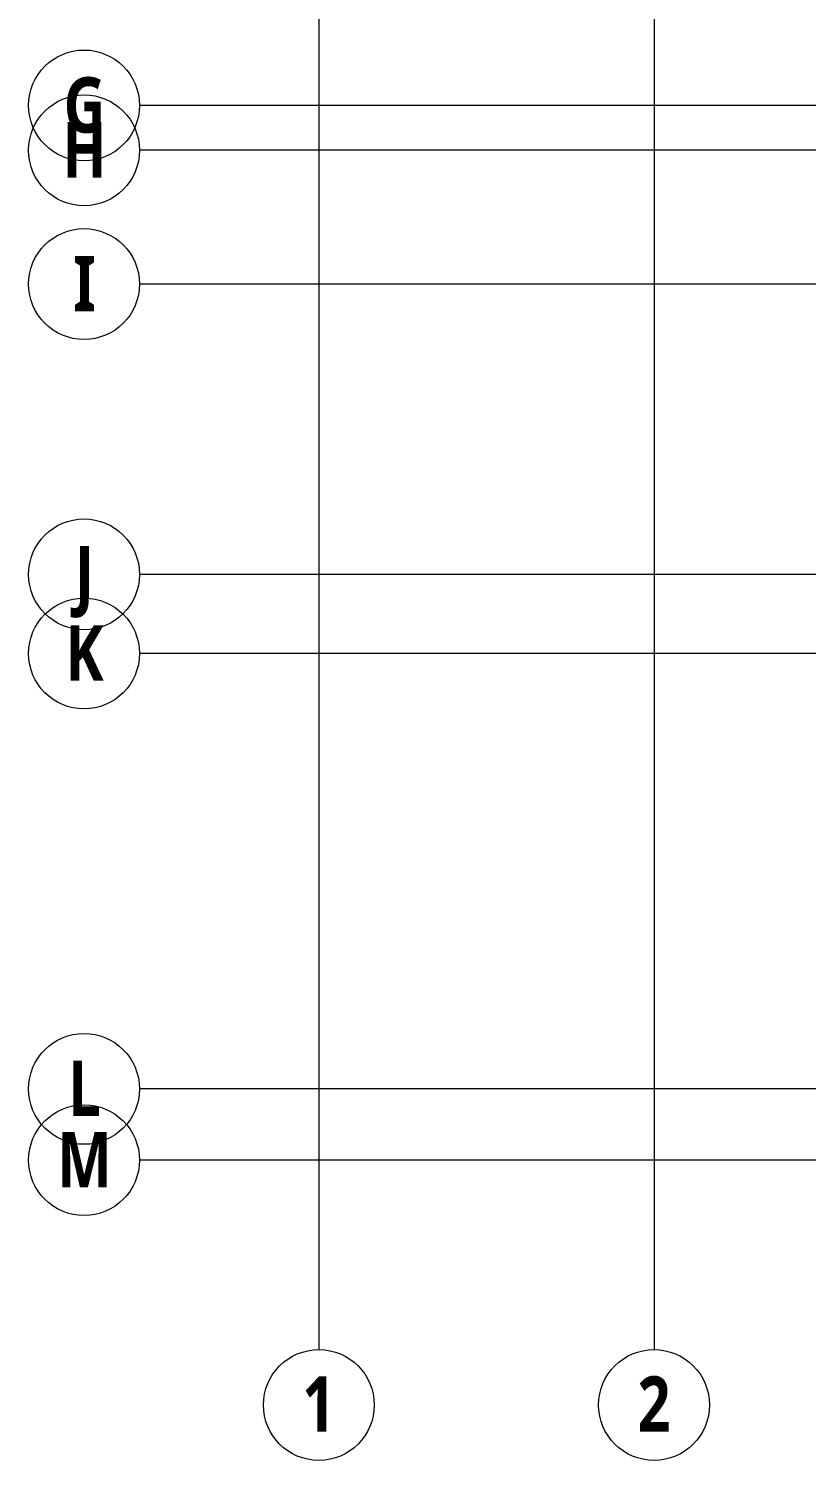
# Model space of a CAD drawing. Header units: millimetres. Extents: x -41779 to 122129, y -6962 to 59838.
# Drawn here: x -29015 to -14281, y -4008 to 23121 of the extents above; entities that cross this region are included whole.
import ezdxf

# ---------------------------------------------------------------- set-up
doc = ezdxf.new("R2010")
doc.units = ezdxf.units.MM
doc.linetypes.add('Grid Line', pattern=[10, 8, -1, 0, -1])
doc.layers.add('S-GRID', color=1, linetype='Continuous', lineweight=5)
doc.layers.add('S-GRID-IDEN', color=1, linetype='Continuous', lineweight=9)
doc.styles.add('Roboto_B', font='Roboto-Bold.ttf', dxfattribs={"width": 0.8, "height": 1050})

# ---------------------------------------------------------------- blocks, each defined once
blk = doc.blocks.new('Grid - Circle-565542-Level 2 -  BRACKET LAYOUT')
at = {"layer": 'S-GRID-IDEN'}
blk.add_circle((0, 0), 3.5, dxfattribs=at)

msp = doc.modelspace()

# ---------------------------------------------------------------- linework, layer by layer
at = {"layer": 'S-GRID', "linetype": 'Grid Line'}
for p, q in [((-23517, 55247), (-23517, -1908)), ((-17167, 55247), (-17167, -1908)), ((76597, 21666), (-26915, 21666)), ((76597, 20816), (-26915, 20816)), ((76597, 18281), (-26915, 18281)), ((76597, 12781), (-26915, 12781)), ((76597, 11281), (-26915, 11281)), ((76597, 3031), (-26915, 3031)), ((76597, 1681), (-26915, 1681))]:
    msp.add_line(p, q, dxfattribs=at)

# ---------------------------------------------------------------- block references
at = {"layer": 'S-GRID-IDEN', "xscale": 299.9999999999997, "yscale": 299.9999999999997, "zscale": 299.9999999999997}
for p, rotation in [((-27965, 21666), 90), ((-27965, 20816), 90), ((-27965, 18281), 90), ((-27965, 12781), 90), ((-27965, 11281), 90), ((-27965, 3031), 90), ((-27965, 1681), 90), ((-23517, -2958), 180), ((-17167, -2958), 180)]:
    msp.add_blockref('Grid - Circle-565542-Level 2 -  BRACKET LAYOUT', p, dxfattribs=dict(at, rotation=rotation))

# ---------------------------------------------------------------- texts
at = {"layer": 'S-GRID-IDEN', "lineweight": 5, "char_height": 1050, "attachment_point": 2, "line_spacing_factor": 1.016846, "style": 'Roboto_B'}
for s, insert, width in [('\\fRoboto|b1|i0|c0|p2|;\\W.8;G', (-27957, 22200), 939.88), ('\\fRoboto|b1|i0|c0|p2|;\\W.8;H', (-27957, 21350), 992.83), ('\\fRoboto|b1|i0|c0|p2|;\\W.8;I', (-27957, 18815), 410.37), ('\\fRoboto|b1|i0|c0|p2|;\\W.8;J', (-27957, 13315), 781.03), ('\\fRoboto|b1|i0|c0|p2|;\\W.8;K', (-27957, 11815), 900.17), ('\\fRoboto|b1|i0|c0|p2|;\\W.8;L', (-27957, 3565), 781.03), ('\\fRoboto|b1|i0|c0|p2|;\\W.8;M', (-27957, 2215), 1231.11), ('\\fRoboto|b1|i0|c0|p2|;\\W.8;1', (-23517, -2416), 807.5), ('\\fRoboto|b1|i0|c0|p2|;\\W.8;2', (-17167, -2416), 807.5)]:
    msp.add_mtext(s, dxfattribs=dict(at, insert=insert, width=width))

doc.saveas('drawing.dxf')
